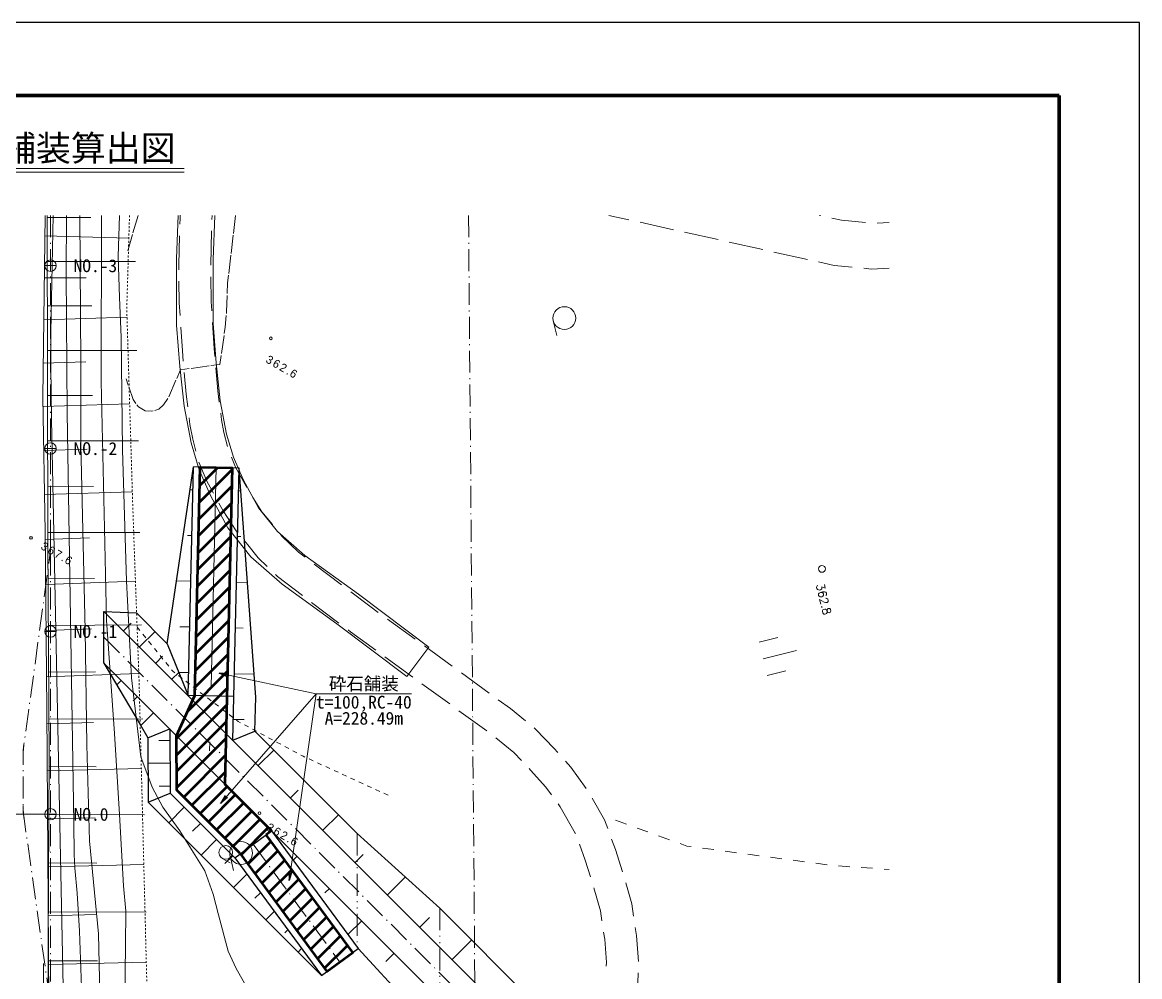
# Model space of a CAD drawing. Header units: millimetres. Extents: x 589521 to 827121, y -149161 to 18839.
# Drawn here: x 704923 to 827121, y -85531 to 18839 of the extents above; entities that cross this region are included whole.
import ezdxf
from ezdxf.enums import TextEntityAlignment as Align

# ---------------------------------------------------------------- set-up
doc = ezdxf.new("R2010")
doc.units = ezdxf.units.MM
doc.header["$LTSCALE"] = 400
for name, pattern in [('561019', [1, 0.5, -0.5]), ('56201', [2.5, 1.25, -1.25]), ('57103', [5.5, 5, -0.5]), ('SXF_一点短鎖線', [9.25, 6, -1.5, 0.25, -1.5]), ('SXF_一点鎖線', [18.5, 12, -1.5, 3.5, -1.5]), ('SXF_二点短鎖線', [11, 6, -1.5, 0.25, -1.5, 0.25, -1.5])]:
    doc.linetypes.add(name, pattern=pattern)
for name, color, linetype, lineweight in [('D-BGD', 7, 'Continuous', 13), ('D-BMK', 2, 'SXF_一点短鎖線', 13), ('D-BMK-HTXT', 7, 'Continuous', 13), ('D-BMK-OTRS', 7, 'Continuous', 13), ('D-BYP-STR1', 2, 'Continuous', 13), ('D-BYP-STR2', 6, 'Continuous', 25), ('D-STR', 1, 'Continuous', 50), ('D-STR-HTXT', 7, 'Continuous', 13), ('D-STR-TXT', 7, 'Continuous', 13), ('D-TTL', 2, 'Continuous', 140), ('D-TTL-LINE', 7, 'Continuous', 13), ('D-TTL-TXT', 7, 'Continuous', 13), ('●予備設計_LP横断', 7, 'Continuous', 13)]:
    doc.layers.add(name, color=color, linetype=linetype, lineweight=lineweight)
doc.styles.add('BIGFONT', font='txt', dxfattribs={"height": 0.2, "bigfont": 'BIGFONT'})
doc.styles.add('MS ゴシック', font='MS Gothic.ttf')
doc.styles.add('Style-WORKING', font='WORKING.shx')
doc.dimstyles.new('DIM-400-F', dxfattribs={"dimscale": 400, "dimtxt": 3.5, "dimasz": 2.5, "dimexe": 0, "dimexo": 2, "dimgap": 0.8, "dimtad": 1, "dimdec": 0, "dimzin": 0, "dimdsep": 46, "dimtxsty": 'MS ゴシック', "dimblk": 'OPEN', "dimcen": 0.1, "dimclrd": 256, "dimclre": 256, "dimclrt": 256, "dimaunit": 1, "dimadec": 4, "dimazin": 0, "dimtfac": 1, "dimtdec": 0, "dimtmove": 2, "dimatfit": 3, "dimldrblk": 'OPEN', "dimfxl": 1, "dimtolj": 1, "dimtzin": 0, "dimlwd": -1, "dimlwe": -1, "dimarcsym": 2})

# ---------------------------------------------------------------- blocks, each defined once
blk = doc.blocks.new('M6331')
at = {"layer": '●予備設計_LP横断', "linetype": 'Continuous', "lineweight": 9}
blk.add_line((0, -0.75), (1, -0.75), dxfattribs=at)
blk.add_circle((0, 0), 0.75, dxfattribs=at)
blk = doc.blocks.new('M7312')
at = {"layer": '●予備設計_LP横断', "linetype": 'Continuous', "lineweight": 20}
blk.add_circle((0, 0), 0.15, dxfattribs=at)
blk = doc.blocks.new('_Open')
at = {"color": 0, "linetype": 'ByBlock', "lineweight": -2}
for p, q in [((-1, 0.17), (0, 0)), ((-1, -0.17), (0, 0)), ((0, 0), (-1, 0))]:
    blk.add_line(p, q, dxfattribs=at)

msp = doc.modelspace()

# ---------------------------------------------------------------- hatches: boundary and pattern name
at = {"layer": 'D-STR'}
h = msp.add_hatch(dxfattribs=at)
h.set_pattern_fill('ANSI31', color=256, scale=400)
edge = h.paths.add_edge_path()
edge.add_line((728719, -72040), (738236, -84973))
edge.add_line((738236, -84973), (741055, -82898))
edge.add_line((741055, -82898), (731572, -70011))
edge.add_line((728719, -72040), (721826, -65146))
edge.add_line((721826, -65146), (721792, -59182))
edge.add_line((721792, -59182), (723795, -54797))
edge.add_line((723795, -54797), (724375, -29803))
edge.add_line((724375, -29803), (727875, -29885))
edge.add_line((727875, -29885), (727072, -64462))
edge.add_line((727072, -64462), (732176, -69567))
edge.add_line((732176, -69567), (731572, -70011))
edge.add_line((731572, -70011), (728719, -72040))

# ---------------------------------------------------------------- linework, layer by layer
at = {"layer": 'D-BGD', "linetype": 'Continuous'}
for p, q in [((707150, -22167, -363379), (707429, -2269, -363379)), ((707714, -37946, 4901), (707640, -2269, 4983)), ((771258, -2757, -431), (769062, -2269, -385)), ((792219, -2294, -851), (792106, -2269, -848)), ((707637, -2503, -363379), (712426, -2499, -363379)), ((776138, -3842, -533), (772478, -3028, -456)), ((707398, -4508, -363379), (716571, -4781, -363379)), ((781018, -4926, -634), (777358, -4113, -558)), ((785897, -6010, -736), (782238, -5197, -660)), ((707648, -7319, -363379), (717290, -7301, -363379)), ((790777, -7094, -838), (787118, -6281, -761)), ((707333, -9095, -363379), (711902, -9095, -363379)), ((707662, -12171, -363379), (712509, -12166, -363379)), ((707269, -13683, -363379), (716371, -13406, -363379)), ((762993, -13804, -363379), (763386, -15423, -363379)), ((707673, -17068, -363379), (717445, -17045, -363379)), ((707202, -18430, -363379), (711867, -18289, -363379)), ((707683, -21987, -363379), (712602, -21978, -363379)), ((707168, -23177, -363379), (716659, -22889, -363379)), ((707253, -27985, -363379), (712029, -27840, -363379)), ((707695, -26943, -363379), (717614, -26923, -363379)), ((707339, -32792, -363379), (716951, -32500, -363379)), ((707705, -31943, -363379), (712696, -31928, -363379)), ((707419, -37710, -363379), (712262, -37548, -363379)), ((707713, -36965, -363379), (717771, -36945, -363379)), ((736851, -40420, -196), (739838, -42686, -138)), ((707463, -42628, -363379), (717294, -42274, -363379)), ((707732, -42028, -363379), (712800, -42000, -363379)), ((736558, -44597, -159), (739546, -46862, -103)), ((744847, -46424, -73), (747879, -48629, -63)), ((707509, -47682, -363379), (712492, -47503, -363379)), ((707759, -47118, -363379), (717940, -47065, -363379)), ((785496, -48933, -363379), (787536, -48438, -363379)), ((748890, -49364, -60), (751924, -51569, -50)), ((785938, -50754, -363379), (789582, -49869, -363379)), ((744583, -50563, -67), (747616, -52767, -57)), ((707554, -52737, -363379), (717657, -52373, -363379)), ((707793, -52236, -363379), (712906, -52211, -363379)), ((752935, -52305, -46), (755968, -54509, -37)), ((786380, -52577, -363379), (788421, -52081, -363379)), ((748627, -53502, -54), (751661, -55707, -44)), ((707812, -57380, -363379), (718110, -57324, -363379)), ((752672, -56442, -40), (755705, -58646, -30)), ((707599, -57887, -363379), (712697, -57730, -363379)), ((707639, -63037, -363379), (717936, -62773, -363379)), ((707834, -62560, -363379), (713011, -62583, -363379)), ((707681, -68280, -363379), (712876, -68147, -363379)), ((707812, -67795, -363379), (718283, -67839, -363379)), ((770989, -68859, 99), (769813, -68434, 70)), ((773340, -69707, 156), (772164, -69283, 128)), ((775691, -70555, 214), (774515, -70131, 185)), ((780543, -71640, 246), (779305, -71474, 252)), ((783021, -71972, 234), (781781, -71807, 240)), ((707722, -73524, -363379), (718205, -73255, -363379)), ((707796, -73080, -363379), (713076, -73105, -363379)), ((727635, -72305, -363379), (728028, -73925, -363379)), ((785498, -72305, 221), (784259, -72139, 228)), ((787976, -72637, 209), (786738, -72471, 215)), ((790455, -72970, 197), (789215, -72804, 203)), ((792932, -73303, 184), (791693, -73136, 190)), ((795421, -73513, 127), (794175, -73429, 163)), ((797915, -73680, 54), (796668, -73596, 90)), ((799741, -73803), (799161, -73764, 17)), ((707762, -78866, -363379), (713051, -78730, -363379)), ((707767, -78427, -363379), (718458, -78471, -363379)), ((707763, -83812, -363379), (713149, -83793, -363379)), ((707798, -84209, -363379), (718480, -83935, -363379))]:
    msp.add_line(p, q, dxfattribs=at)
at = {"layer": 'D-BGD', "linetype": 'SXF_一点短鎖線'}
msp.add_line((753722, -2269, -363379), (754475, -93706, -363379), dxfattribs=at)
at = {"layer": 'D-BGD', "linetype": 'Continuous', "flags": 128}
for points, elevation in [([(714213, -141161), (714223, -140849), (714067, -135473), (713868, -130178), (713826, -129044), (713677, -128150), (712791, -125640), (710139, -120608), (709380, -119219), (708585, -117763), (708043, -116522), (707870, -115573), (707715, -112568), (707860, -93543), (707753, -77441), (707586, -56332), (707412, -36892), (707150, -22167), (707429, -2269)], -363379), ([(708295, -2269), (708047, -15034), (708040, -18816), (708129, -24595), (709406, -88383), (709480, -92657), (709492, -94931), (709311, -106944), (709288, -110999), (709367, -113055), (709474, -113918), (710079, -116058), (711420, -118639), (713044, -121463), (714497, -124328), (715582, -127356), (716100, -130660), (716262, -134048), (716280, -137325), (716190, -140666), (716167, -141161)], 3621), ([(709734, -2269), (709700, -8568), (709823, -23866), (710541, -68717), (710606, -72167), (710655, -73618), (710920, -76384), (711188, -80570), (711378, -86697), (711459, -94367), (711329, -107790), (711322, -111569), (711440, -113350), (711660, -114312), (712526, -116478), (714507, -120303), (714896, -121014), (717167, -125848), (718173, -130229), (718302, -133844), (718214, -139447), (718163, -141161)], 2621), ([(720330, -141161), (720341, -137527), (720486, -131595), (720359, -129538), (720208, -127824), (719785, -125545), (718540, -122946), (714098, -115173), (713678, -114211), (713264, -112566), (713186, -110514), (713019, -103532), (713549, -93933), (713255, -80861), (712282, -70673), (711968, -60184), (711798, -47651), (711319, -27324), (711321, -18440), (711201, -2269)], 1621), ([(722404, -141161), (722627, -133326), (722720, -130553), (722831, -128574), (722839, -126902), (722320, -125378), (718880, -118779), (716624, -114897), (716084, -113807), (715564, -112394), (715432, -110180), (715907, -103281), (715992, -97761), (716041, -94264), (716209, -82093), (716259, -78365), (715982, -75610), (715555, -67792), (715009, -58950), (714144, -46535), (713902, -36480), (713536, -20436), (713562, -2269)], 621), ([(715541, -2269), (715393, -6754), (715544, -11236), (715713, -15603), (715890, -27930), (716302, -42265), (716853, -52860), (717879, -61479), (719107, -64809), (720285, -67002), (722164, -69583), (724869, -73954), (725782, -76513), (726368, -78775), (727449, -82756), (728318, -84654), (732146, -91378)], -379), ([(746964, -52688), (739305, -46933), (733324, -42591), (729904, -39631), (727402, -36451), (725483, -32921), (724267, -30108), (723371, -27154), (722604, -23147), (722156, -18785), (721778, -14274), (721792, -7000), (721975, -2269)], -363379), ([(725979, -2269), (725792, -7081), (725778, -14111), (726138, -18415), (726566, -22566), (727260, -26194), (728029, -28730), (729083, -31169), (730756, -34243), (732811, -36858), (735813, -39453), (741682, -43715), (749367, -49490), (746964, -52688)], -363379), ([(707150, -22167), (707412, -36892), (707586, -56332), (707753, -77441), (707860, -93543), (707715, -112568)], -363379)]:
    msp.add_lwpolyline(points, dxfattribs=dict(at, elevation=elevation))
at = {"layer": 'D-BGD', "linetype": '57103', "elevation": -879, "flags": 128}
for points in [[(728234, -2269), (727367, -9657), (727253, -12815), (727107, -14497), (726538, -18574), (722208, -19162), (720864, -22286), (720359, -22987), (719862, -23475), (719083, -23702), (718364, -23646), (717609, -23226), (717039, -22401), (716271, -20143)], [(717582, -2269), (716444, -6156)]]:
    msp.add_lwpolyline(points, dxfattribs=at)
at = {"layer": 'D-BGD', "linetype": '561019', "elevation": -363379, "flags": 128}
for points in [[(716645, -2269), (716342, -12453), (716998, -34072), (717699, -53526), (717730, -54723), (718538, -86219), (717448, -109597), (717603, -112607), (718522, -114687), (724283, -125477), (723898, -141161)], [(716645, -2269), (716342, -12453), (716951, -32500)]]:
    msp.add_lwpolyline(points, dxfattribs=at)
at = {"layer": 'D-BGD', "linetype": 'Continuous', "extrusion": (0.063903, -0.017964, 0.997794), "elevation": 46066}
msp.add_lwpolyline([(193261, -694326), (192973, -694389), (192313, -694554)], dxfattribs=at)
at = {"layer": 'D-BGD', "linetype": 'Continuous', "extrusion": (-0.136555, -0.00618, 0.990613), "elevation": -99204}
msp.add_lwpolyline([(35076, 718027), (35531, 717977), (35535, 717977)], dxfattribs=at)
at = {"layer": 'D-BGD', "linetype": 'Continuous', "extrusion": (-0.005394, -0.116637, 0.99316), "elevation": -4851}
msp.add_lwpolyline([(796441, 33429), (793784, 33566), (792711, 33755)], dxfattribs=at)
at = {"layer": 'D-BGD', "linetype": 'Continuous', "elevation": -919}
msp.add_lwpolyline([(799741, -3047), (798396, -3111)], dxfattribs=at)
at = {"layer": 'D-BGD', "linetype": 'Continuous', "extrusion": (-0.023695, -0.014943, 0.999608), "elevation": -17202}
msp.add_lwpolyline([(388994, 608160), (391653, 606375), (392121, 606089)], dxfattribs=at)
at = {"layer": 'D-BGD', "linetype": 'Continuous', "extrusion": (-0.386, -0.003872, 0.922491), "elevation": -280214}
msp.add_lwpolyline([(11258, 669257), (14984, 669102), (15004, 669102)], dxfattribs=at)
at = {"layer": 'D-BGD', "linetype": 'Continuous', "extrusion": (-0.007662, -0.1282, 0.991719), "elevation": -5980}
msp.add_lwpolyline([(794753, 39098), (792762, 39176), (791026, 39456)], dxfattribs=at)
at = {"layer": 'D-BGD', "linetype": 'Continuous', "extrusion": (0.001574, -0.03209, 0.999484), "elevation": 599}
msp.add_lwpolyline([(798387, -47221), (796428, -47221), (795588, -47097)], dxfattribs=at)
at = {"layer": 'D-BGD', "linetype": 'Continuous', "extrusion": (0.054378, -0.013649, 0.998427), "elevation": 39159}
msp.add_lwpolyline([(166584, -701543), (164310, -702149), (162981, -702577)], dxfattribs=at)
at = {"layer": 'D-BGD', "linetype": 'Continuous', "extrusion": (0.051068, -0.014314, 0.998593), "elevation": 36953}
msp.add_lwpolyline([(187171, -700064), (184553, -700837), (183591, -701177)], dxfattribs=at)
at = {"layer": 'D-BGD', "linetype": 'Continuous', "extrusion": (-0.098567, -0.023531, 0.994852), "elevation": -71162}
msp.add_lwpolyline([(181799, 695520), (184389, 695076), (185498, 694908)], dxfattribs=at)
at = {"layer": 'D-BGD', "linetype": 'Continuous', "extrusion": (-0.123548, -0.025437, 0.992013), "elevation": -89613}
msp.add_lwpolyline([(160034, 702305), (162879, 701908), (163750, 701805)], dxfattribs=at)
at = {"layer": 'D-BGD', "linetype": 'Continuous', "extrusion": (0.846499, 0.064697, 0.528444), "elevation": 610238}
msp.add_lwpolyline([(-74482, -380310), (-76859, -380351), (-78225, -380480)], dxfattribs=at)
at = {"layer": 'D-BGD', "linetype": 'Continuous', "extrusion": (0.868038, 0.067518, 0.491885), "elevation": 628807}
msp.add_lwpolyline([(-75207, -355698), (-77722, -355742), (-78951, -355861)], dxfattribs=at)
at = {"layer": 'D-BGD', "linetype": 'Continuous', "extrusion": (-0.522307, -0.234465, 0.819891), "elevation": -371633}
msp.add_lwpolyline([(323294, 531715), (325537, 531668), (327036, 531816)], dxfattribs=at)
at = {"layer": 'D-BGD', "linetype": 'Continuous', "extrusion": (-0.560903, -0.252732, 0.788362), "elevation": -401190}
msp.add_lwpolyline([(325160, 513629), (326332, 513602), (328897, 513860)], dxfattribs=at)
at = {"layer": 'D-BGD', "linetype": 'Continuous', "extrusion": (0.001612, -0.020011, 0.999798), "elevation": 1734}
msp.add_lwpolyline([(725098, -91625), (725984, -93267), (727031, -94763), (727064, -94811)], dxfattribs=at)
at = {"layer": 'D-BGD', "linetype": 'Continuous', "extrusion": (0.016449, -0.001732, 0.999863), "elevation": 11899}
msp.add_lwpolyline([(38686, -729079), (38290, -729485), (36998, -730772), (36160, -731843)], dxfattribs=at)
at = {"layer": 'D-BGD', "linetype": 'Continuous', "extrusion": (-0.143152, -0.164739, 0.975894), "elevation": -98248}
msp.add_lwpolyline([(580240, 438290), (580570, 438272), (583982, 438505)], dxfattribs=at)
at = {"layer": 'D-BGD', "linetype": 'Continuous', "extrusion": (0.311673, 0.432353, 0.846127), "elevation": 212016}
msp.add_lwpolyline([(-626366, -336805), (-628973, -336730), (-630115, -336724)], dxfattribs=at)
at = {"layer": 'D-BGD', "linetype": '56201', "elevation": -363379, "flags": 128}
msp.add_lwpolyline([(717475, -47300), (721389, -52137), (728531, -57626), (735632, -61425), (745271, -65852)], dxfattribs=at)
at = {"layer": 'D-BGD', "linetype": 'Continuous', "extrusion": (0.276473, 0.38442, 0.880786), "elevation": 186361}
msp.add_lwpolyline([(-629007, -346828), (-629359, -346817), (-632757, -346798)], dxfattribs=at)
at = {"layer": 'D-BGD', "linetype": 'Continuous', "extrusion": (-0.149064, -0.200905, 0.968203), "elevation": -101771}
msp.add_lwpolyline([(640839, 393748), (642466, 393764), (644586, 393668)], dxfattribs=at)
at = {"layer": 'D-BGD', "linetype": 'Continuous', "extrusion": (0.406293, 0.48461, 0.774648), "elevation": 278620}
msp.add_lwpolyline([(-618033, -341353), (-620594, -341403), (-621770, -341234)], dxfattribs=at)
at = {"layer": 'D-BGD', "linetype": 'Continuous', "extrusion": (0.045013, 0.020275, 0.998781), "elevation": 33293}
msp.add_lwpolyline([(-370392, -670627), (-371223, -670890), (-374041, -671478)], dxfattribs=at)
at = {"layer": 'D-BGD', "linetype": 'Continuous', "extrusion": (-0.032566, -0.036028, 0.99882), "elevation": -22359}
msp.add_lwpolyline([(611106, 462006), (611477, 461928), (614648, 460894), (614680, 460878)], dxfattribs=at)
at = {"layer": 'D-BGD', "linetype": 'Continuous', "extrusion": (-0.0021, -0.016095, 0.999868), "elevation": -463}
msp.add_lwpolyline([(769329, 33803), (770966, 31647), (771448, 30723)], dxfattribs=at)
at = {"layer": 'D-BGD', "linetype": 'Continuous', "extrusion": (-0.011851, -0.019507, 0.999739), "elevation": -7724}
msp.add_lwpolyline([(694145, 339125), (695077, 338380), (697018, 336715)], dxfattribs=at)
at = {"layer": 'D-BGD', "linetype": 'Continuous', "extrusion": (0.004636, -0.015047, 0.999876), "elevation": 4650}
msp.add_lwpolyline([(765835, -70993), (766471, -72724), (767063, -74535)], dxfattribs=at)
at = {"layer": 'D-BGD', "linetype": 'Continuous', "extrusion": (0.021322, 0.125766, 0.991831), "elevation": 7879}
msp.add_lwpolyline([(-779038, -59232), (-778575, -59216), (-777800, -59357)], dxfattribs=at)
at = {"layer": 'D-BGD', "linetype": 'Continuous', "extrusion": (0.027459, -0.006993, 0.999598), "elevation": 21640}
msp.add_lwpolyline([(117311, -765345), (115241, -766545), (113990, -767075)], dxfattribs=at)
at = {"layer": 'D-BGD', "linetype": 'Continuous', "extrusion": (0.028455, -0.008239, 0.999561), "elevation": 22414}
msp.add_lwpolyline([(140631, -757907), (138408, -759291), (137380, -759764)], dxfattribs=at)
at = {"layer": 'D-BGD', "linetype": 'Continuous', "extrusion": (-0.035639, -0.016567, 0.999227), "elevation": -26303}
msp.add_lwpolyline([(398085, 665723), (398957, 665469), (401610, 664451)], dxfattribs=at)
at = {"layer": 'D-BGD', "linetype": 'Continuous', "extrusion": (-0.795837, 0.056889, 0.602833), "elevation": -619497}
msp.add_lwpolyline([(29848, 467952), (32037, 468128), (33589, 468103)], dxfattribs=at)
at = {"layer": 'D-BGD', "linetype": 'Continuous'}
for points in [[(714068, -136895, 5021), (714098, -128596, 4971), (714037, -128180, 4991), (713968, -127898, 5001), (713821, -127433, 5041), (708819, -117753, 4881), (708389, -116675, 4901), (708129, -115522, 4921), (707831, -100691, 5131), (707753, -82064, 5111), (707840, -61687, 5091), (707714, -37946, 4901), (707640, -2269, 4983)], [(723161, -24431, -640), (723254, -25159, -699), (723555, -26762, -359), (723882, -28068, -314)], [(726623, -23919, -639), (726712, -24621, -699), (726971, -26016, -359), (727356, -27548, -295)], [(726429, -33743, -153), (726886, -34571, -99), (728300, -36768, -139), (728421, -36914, -142)], [(733113, -37119, -185), (733309, -37364, -189), (735120, -39108, -229), (735855, -39665, -215)], [(707714, -37946, 4901), (707840, -61687, 5091), (707753, -82064, 5111), (707831, -100691, 5131), (708129, -115522, 4921)], [(760913, -58328, -67), (761063, -58450, -69), (763085, -60570, 171), (763497, -61030, 162)], [(760358, -62783, 151), (760510, -62942, 171), (762180, -64813, 131), (762781, -65638, 119)], [(768500, -80667, -119), (768615, -81430, -129), (768795, -83967, -169), (768784, -84399, -139)]]:
    msp.add_polyline3d(points, dxfattribs=at)
for centre, radius in [((764207, -13509, -363379), 1250), ((792377, -40935, -569), 375), ((728849, -72010, -363379), 1250)]:
    msp.add_circle(centre, radius, dxfattribs=at)
at = {"layer": 'D-BMK', "ltscale": 10}
msp.add_line((726125, -29844, -96783), (725361, -62752, -417211), dxfattribs=at)
at = {"layer": 'D-BMK'}
for p, q in [((713849, -48411, -363379), (760976, -95538, -363379)), ((730162, -71048, -386611), (739645, -83935, -386611))]:
    msp.add_line(p, q, dxfattribs=at)
at = {"layer": 'D-BMK', "linetype": 'SXF_一点鎖線', "lineweight": 13}
msp.add_line((705008, -67772, -363379), (708008, -67772, -363379), dxfattribs=at)
at = {"layer": 'D-BMK', "linetype": 'SXF_一点短鎖線', "elevation": -363379, "flags": 128}
msp.add_lwpolyline([(708008, -2269), (708008, -141161)], dxfattribs=at)
msp.add_lwpolyline([(708008, -37951, -0.0342109), (707868, -39996), (705102, -60094, 0.0342109), (705008, -61458), (705008, -66816, 0.0353635), (705108, -68226), (707909, -87899, -0.0353635), (708008, -89308)], format="xyb", dxfattribs=at)
at = {"layer": 'D-BMK', "elevation": -363379}
msp.add_lwpolyline([(705008, -67772), (672201, -67772, -0.0787115), (641296, -62877), (617621, -55183)], format="xyb", dxfattribs=at)
at = {"layer": 'D-BMK-HTXT'}
for p, q in [((707383, -7772, -363379), (708633, -7772, -363379)), ((707383, -27772, -363379), (708633, -27772, -363379)), ((707383, -47772, -363379), (708633, -47772, -363379)), ((707383, -67772, -363379), (708633, -67772, -363379))]:
    msp.add_line(p, q, dxfattribs=at)
for centre in [(708008, -7772, -363379), (708008, -27772, -363379), (708008, -47772, -363379), (708008, -67772, -363379)]:
    msp.add_circle(centre, 625, dxfattribs=at)
at = {"layer": 'D-BMK-OTRS', "color": 7, "linetype": 'Continuous', "lineweight": 13}
for p, q in [((708008, -38978, -363379), (707868, -39996, -363379)), ((708008, -37951, -363379), (708008, -38978, -363379)), ((705102, -60094, -363379), (705008, -60773, -363379)), ((705008, -60773, -363379), (705008, -61458, -363379)), ((705008, -66816, -363379), (705008, -67525, -363379)), ((705108, -68226, -363379), (705008, -67525, -363379))]:
    msp.add_line(p, q, dxfattribs=at)
at = {"layer": 'D-BYP-STR1'}
for p, q in [((723568, -32285, -340147), (723258, -32278, -340147)), ((728566, -32401, -340147), (728806, -32407, -340147)), ((723452, -37284, -340147), (722988, -37273, -340147)), ((728450, -37400, -340147), (728810, -37408, -340147)), ((723336, -42283, -340147), (721789, -42247, -340147)), ((728334, -42399, -340147), (729534, -42426, -340147)), ((715974, -47708, -340147), (716823, -46860, -340147)), ((723220, -47281, -340147), (722137, -47256, -340147)), ((728218, -47397, -340147), (729058, -47417, -340147)), ((717742, -49476, -340147), (719439, -47779, -340147)), ((719510, -51244, -340147), (720266, -50487, -340147)), ((721278, -53011, -340147), (722034, -52255, -340147)), ((723103, -52280, -340147), (722034, -52255, -340147)), ((728102, -52396, -340147), (730262, -52446, -340147)), ((715734, -53125, -363379), (715247, -53612, -363379)), ((717502, -54893, -363379), (717030, -55364, -363379)), ((719270, -56660, -363379), (717868, -58062, -363379)), ((727986, -57395, -340147), (729186, -57422, -340147)), ((721045, -59688, -363379), (719845, -59688, -363379)), ((730722, -62455, -363379), (732419, -60758, -363379)), ((721059, -62188, -363379), (718659, -62188, -363379)), ((721073, -64688, -363379), (719873, -64688, -363379)), ((734257, -65991, -363379), (735106, -65142, -363379)), ((722630, -67011, -363379), (720933, -68708, -363379)), ((737793, -69526, -363379), (739490, -67829, -363379)), ((724398, -68779, -363379), (723549, -69628, -363379)), ((726166, -70547, -363379), (724469, -72244, -363379)), ((727933, -72315, -363379), (727085, -73163, -363379)), ((734964, -72355, -363379), (734540, -72779, -363379)), ((741328, -73062, -363379), (742213, -72177, -363379)), ((729465, -74319, -363379), (728003, -75780, -363379)), ((744864, -76597, -363379), (746809, -74653, -363379)), ((730964, -76355, -363379), (730367, -76952, -363379)), ((738500, -75890, -363379), (738019, -76372, -363379)), ((732462, -78392, -363379), (731537, -79317, -363379)), ((742035, -79426, -363379), (740535, -80926, -363379)), ((748399, -80133, -363379), (749459, -79073, -363379)), ((733961, -80429, -363379), (733633, -80757, -363379)), ((751935, -83669, -363379), (754056, -81547, -363379)), ((735460, -82466, -363379), (735071, -82854, -363379)), ((745571, -82961, -363379), (744676, -83857, -363379)), ((707222, -101838, -363379), (707222, -84108, -363379))]:
    msp.add_line(p, q, dxfattribs=at)
at = {"layer": 'D-BYP-STR1', "linetype": 'SXF_二点短鎖線'}
for p, q in [((741535, -69875, -363379), (741535, -82286, -363379)), ((750566, -78057, -363379), (750566, -92100, -363379))]:
    msp.add_line(p, q, dxfattribs=at)
at = {"layer": 'D-BYP-STR2'}
for p, q in [((720776, -49116, -285545), (723626, -29786, -340147)), ((723045, -54779, -340147), (723626, -29786, -96783)), ((728624, -29902, -340147), (723626, -29786, -340147)), ((727933, -59667, -386611), (728624, -29902, -96783)), ((730443, -54951, -340147), (728624, -29902, -340147)), ((713849, -45582, -363379), (762976, -94710, -363379)), ((713849, -51239, -717379), (713849, -45582, -717379)), ((713849, -45582, -363379), (717419, -45759, -363379)), ((717419, -45759, -363379), (720776, -49116, -363379)), ((720776, -49116, -363379), (723045, -54779, -340147)), ((713849, -51239, -363379), (758976, -96367, -363379)), ((713849, -51239, -717379), (717799, -57941, -425652)), ((728044, -54895, -340147), (723045, -54779, -340147)), ((730357, -58696, -376614), (730443, -54951, -340147)), ((717799, -57941, -425652), (718643, -59428, -363379)), ((718643, -59428, -363379), (721037, -58428, -363379)), ((721037, -58428, -363379), (721078, -65459, -363379)), ((718643, -59428, -363379), (718683, -66459, -363379)), ((727933, -59667, -386611), (730357, -58696, -363379)), ((741535, -69875, -363379), (730357, -58696, -363379)), ((718683, -66459, -363379), (721078, -65459, -363379)), ((721078, -65459, -363379), (728149, -72530, -363379)), ((718683, -66459, -363379), (726452, -74227, -363379)), ((718717, -66492, -363379), (726452, -74227, -363379)), ((728149, -72530, -386611), (732176, -69567, -386611)), ((732176, -69567, -386611), (741659, -82454, -386611)), ((741535, -69875, -363379), (750566, -78057, -363379)), ((728149, -72530, -386611), (737631, -85417, -386611)), ((726452, -74227, -363379), (737631, -85417, -386611)), ((750566, -78057, -363379), (765976, -93467, -363379)), ((737631, -85417, -386611), (741659, -82454, -363379)), ((741659, -82454, -363379), (750566, -92100, -363379))]:
    msp.add_line(p, q, dxfattribs=at)
at = {"layer": 'D-STR', "elevation": -386611}
msp.add_lwpolyline([(728719, -72040), (738236, -84973), (741055, -82898), (731572, -70011)], dxfattribs=at)
at = {"layer": 'D-STR'}
msp.add_polyline3d([(728719, -72040, -363379), (721826, -65146, -363379), (721792, -59182, -363379), (723795, -54797, -340147), (724375, -29803, -96783), (727875, -29885, -96783), (727072, -64462, -433473), (732176, -69567, -433473), (731572, -70011, -433473)], dxfattribs=at)
at = {"layer": 'D-STR-HTXT'}
msp.add_line((737068, -54612, -363379), (747468, -54612, -363379), dxfattribs=at)
at = {"layer": 'D-TTL'}
for p in [(598321, 10839), (818321, -141161)]:
    msp.add_line(p, (818321, 10839), dxfattribs=at)
at = {"layer": 'D-TTL-LINE'}
for p, q in [((694035, 2839), (722606, 2839)), ((694035, 2439), (722606, 2439))]:
    msp.add_line(p, q, dxfattribs=at)
at = {"layer": 'Defpoints', "color": 1, "elevation": 0}
msp.add_lwpolyline([(589521, -149161), (827121, -149161), (827121, 18839), (589521, 18839)], close=True, dxfattribs=at)

# ---------------------------------------------------------------- block references
at = {"layer": 'D-BGD', "linetype": 'Continuous', "lineweight": 20, "xscale": 1000, "yscale": 1000, "zscale": 1000, "rotation": 330.1091246385173}
for p in [(732098, -15721, -782), (705869, -37534, 4229), (730850, -67638, -766)]:
    msp.add_blockref('M7312', p, dxfattribs=at)
at = {"layer": 'D-BGD', "linetype": 'Continuous', "lineweight": 9, "xscale": 1000, "yscale": 1000, "zscale": 1000, "rotation": 330.1091246385173}
msp.add_blockref('M6331', (727164, -71942, -363379), dxfattribs=at)

# ---------------------------------------------------------------- texts
at = {"layer": 'D-BGD', "linetype": 'Continuous', "style": 'BIGFONT'}
msp.add_text('362.8', height=900, rotation=283.66942, dxfattribs=at).set_placement((791717, -42672, -363379))
at = {"layer": 'D-BGD', "linetype": 'Continuous', "char_height": 900, "attachment_point": 7, "rotation": 330.10912, "line_spacing_factor": 0.722892, "style": 'Style-WORKING'}
for s, insert in [('\\T1.287;362.6', (731452, -18306, -363379)), ('\\T1.287;367.6', (706847, -38720, 4229)), ('\\T1.287;362.6', (731529, -69466, -766))]:
    msp.add_mtext(s, dxfattribs=dict(at, insert=insert))
at = {"layer": 'D-BMK-HTXT', "style": 'MS ゴシック'}
for s, p in [('NO.-3', (710531, -8482, -717379)), ('NO.-2', (710531, -28482, -717379)), ('NO.-1', (710531, -48482, -717379)), ('NO.0', (710531, -68482, -717379))]:
    msp.add_text(s, height=1400, dxfattribs=at).set_placement(p)
at = {"layer": 'D-STR-TXT', "style": 'MS ゴシック'}
msp.add_text('砕石舗装', height=1400, dxfattribs=at).set_placement((742268, -54612, -363379), align=Align.BOTTOM_CENTER)
for s, p in [('t=100,RC-40', (742268, -54812, -363379)), ('A=228.49m', (742268, -56569, -363379))]:
    msp.add_text(s, height=1400, dxfattribs=at).set_placement(p, align=Align.TOP_CENTER)
at = {"layer": 'D-TTL-TXT', "style": 'MS ゴシック'}
msp.add_text('砕石舗装算出図', height=2800, dxfattribs=at).set_placement((708321, 2839), align=Align.BOTTOM_CENTER)

# ---------------------------------------------------------------- leaders
at = {"layer": 'D-STR-HTXT'}
for points, override in [([(726433, -52354, -363379), (737068, -54612, -363379)], {"dimgap": 0.8, "dimtad": 0}), ([(726581, -66585, -363379), (737068, -54612, -363379)], {"dimgap": 0.8, "dimtad": 0}), ([(734096, -75012, -363379), (737068, -54612, -363379)], {"dimtad": 0})]:
    msp.add_leader(points, dimstyle='DIM-400-F', override=override, dxfattribs=at)

doc.saveas('drawing.dxf')
